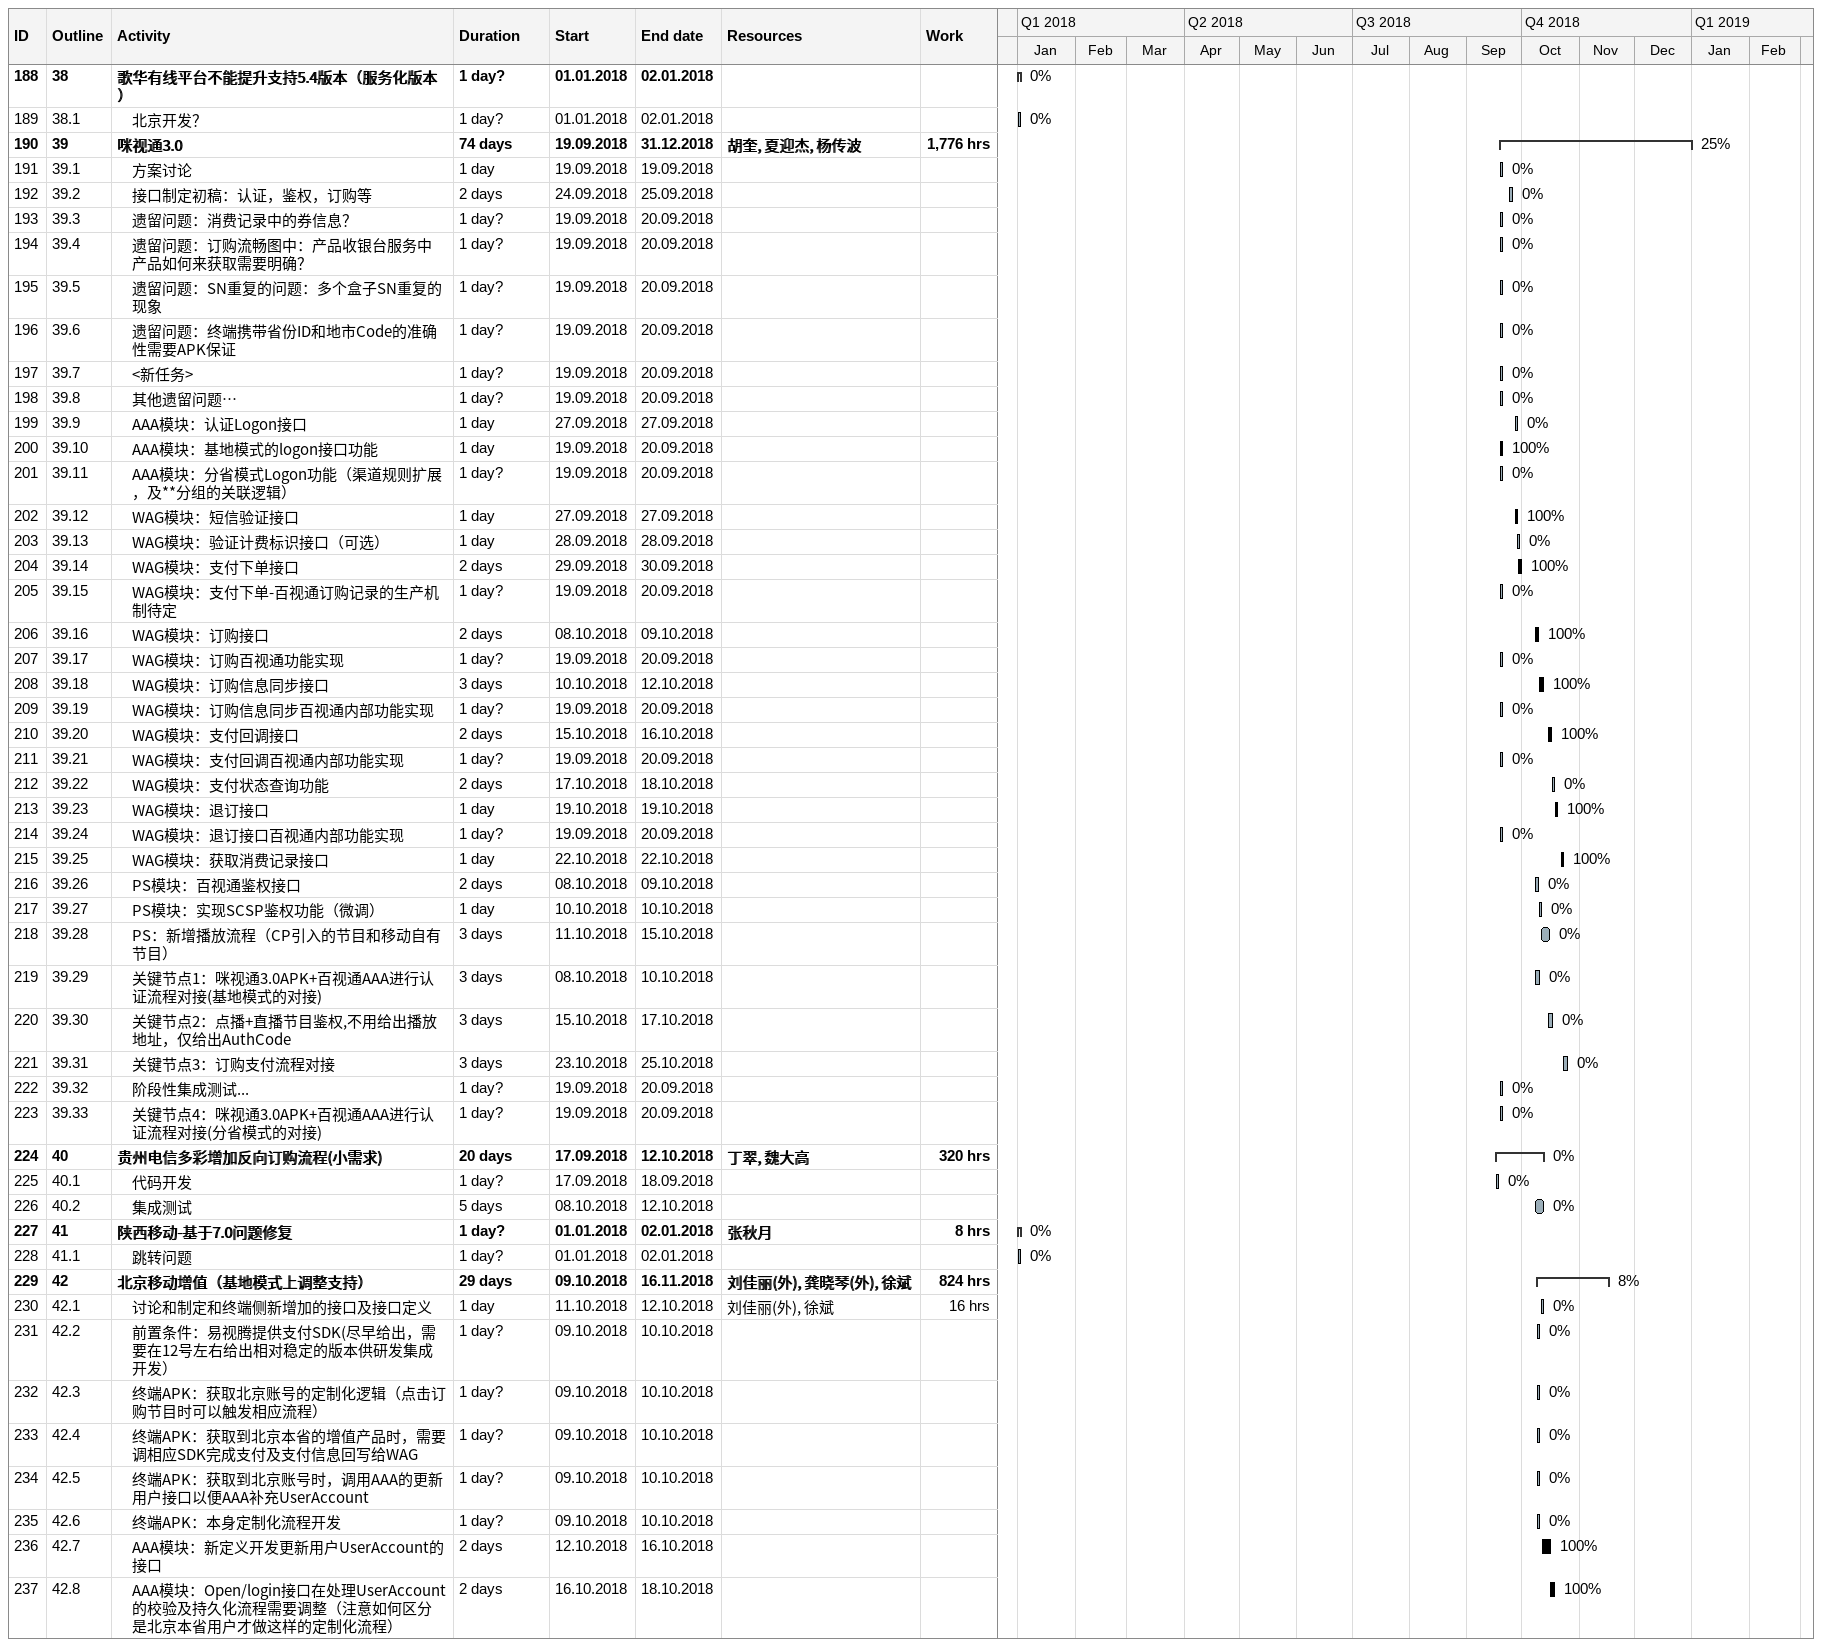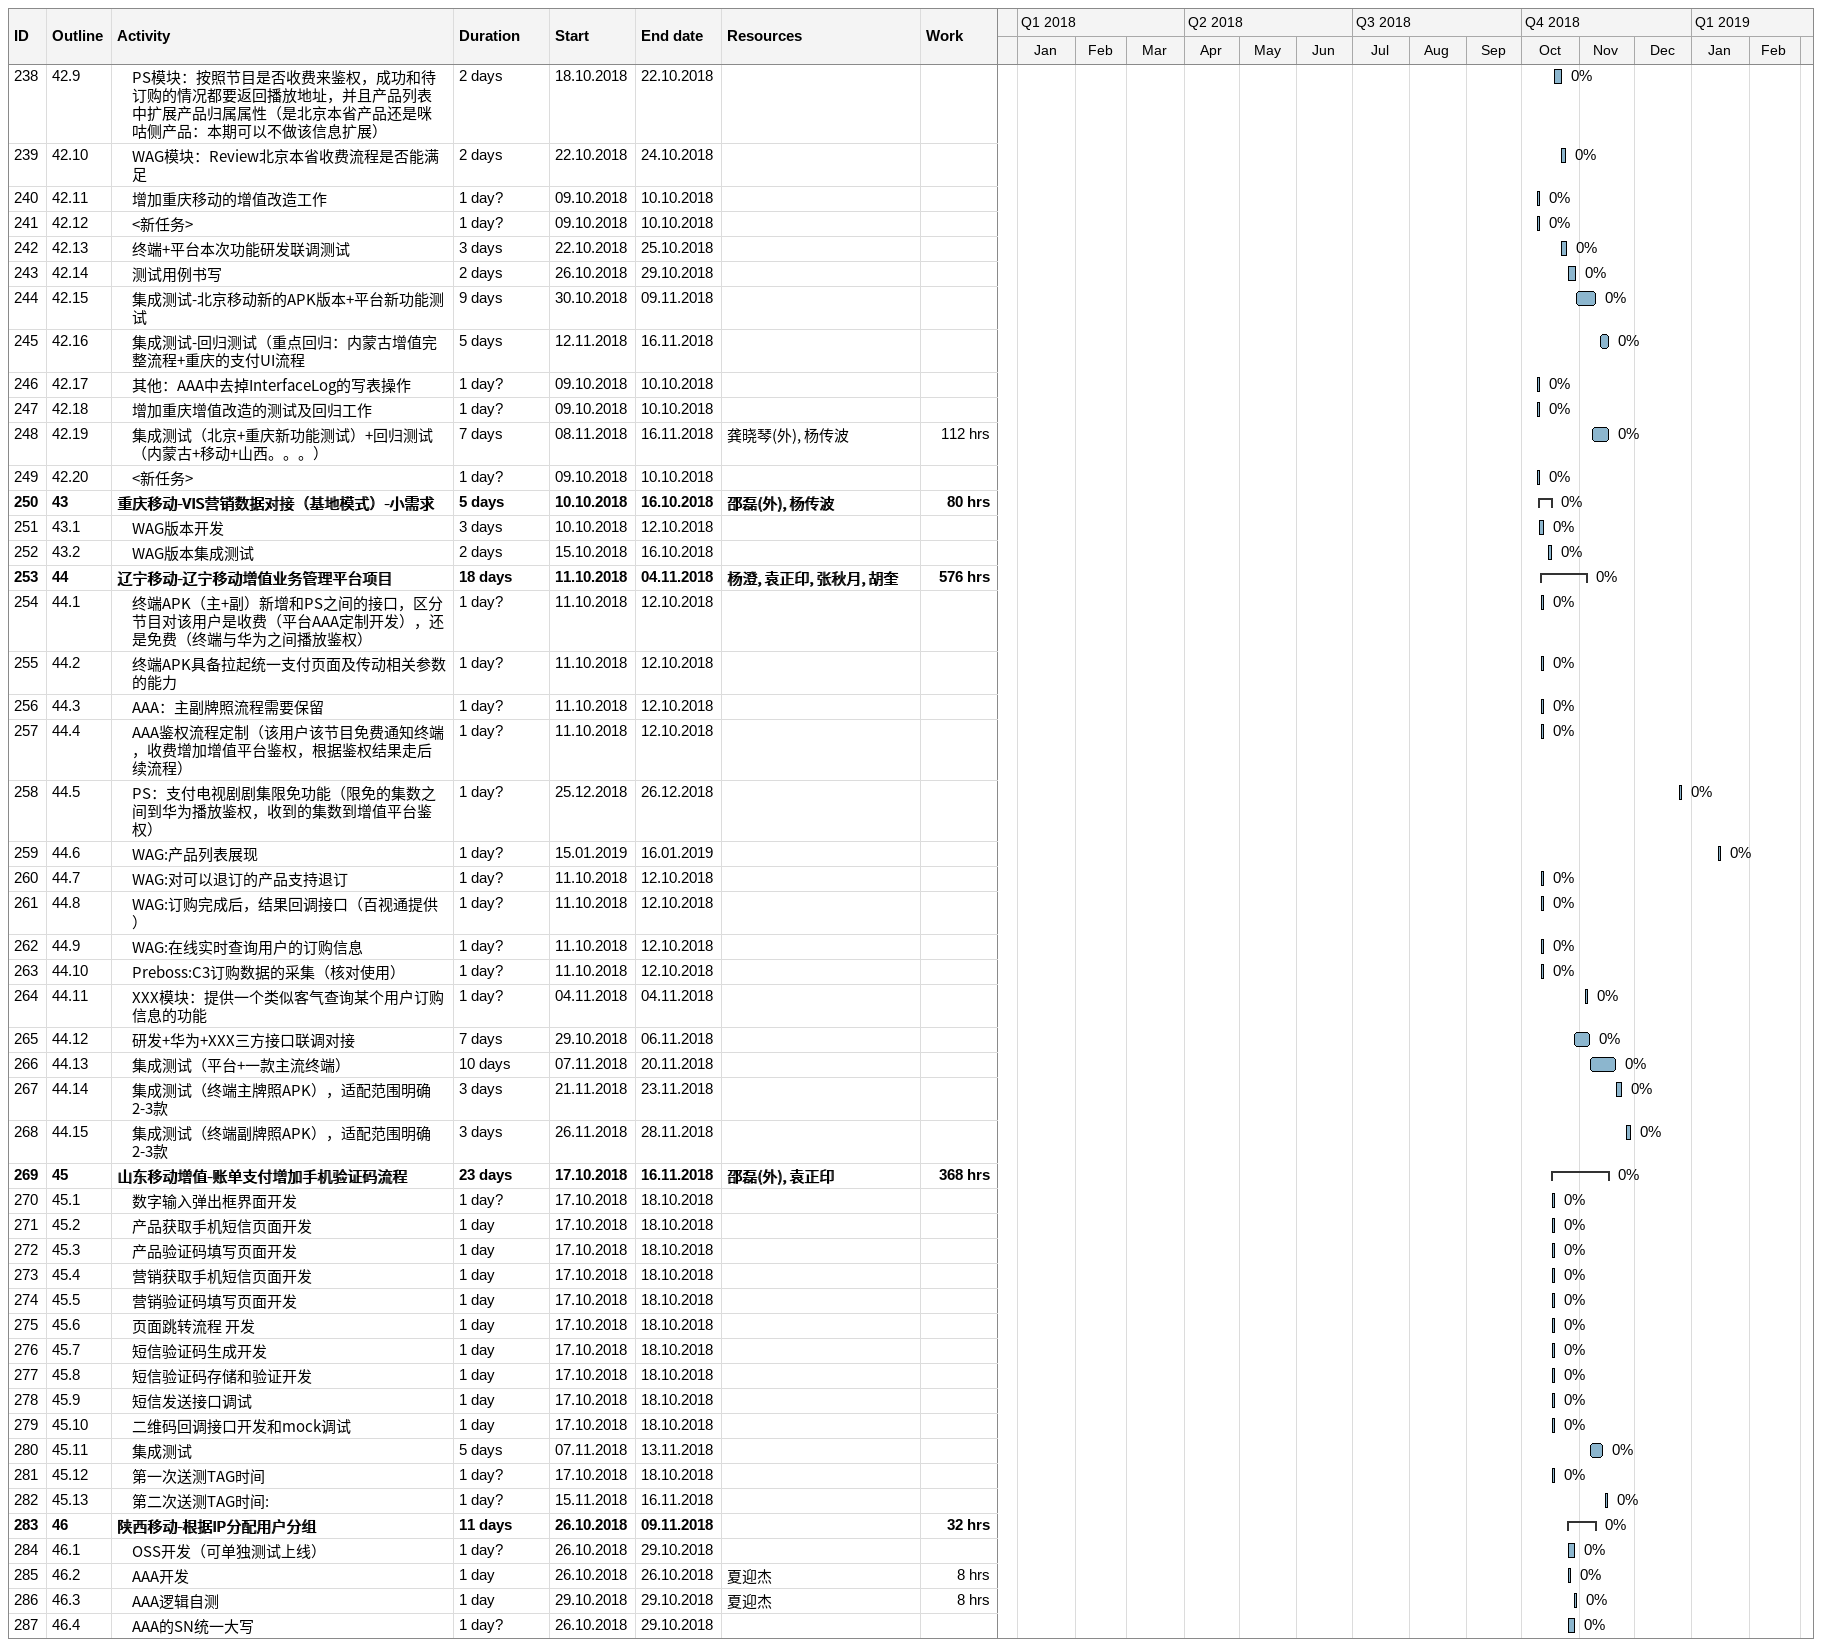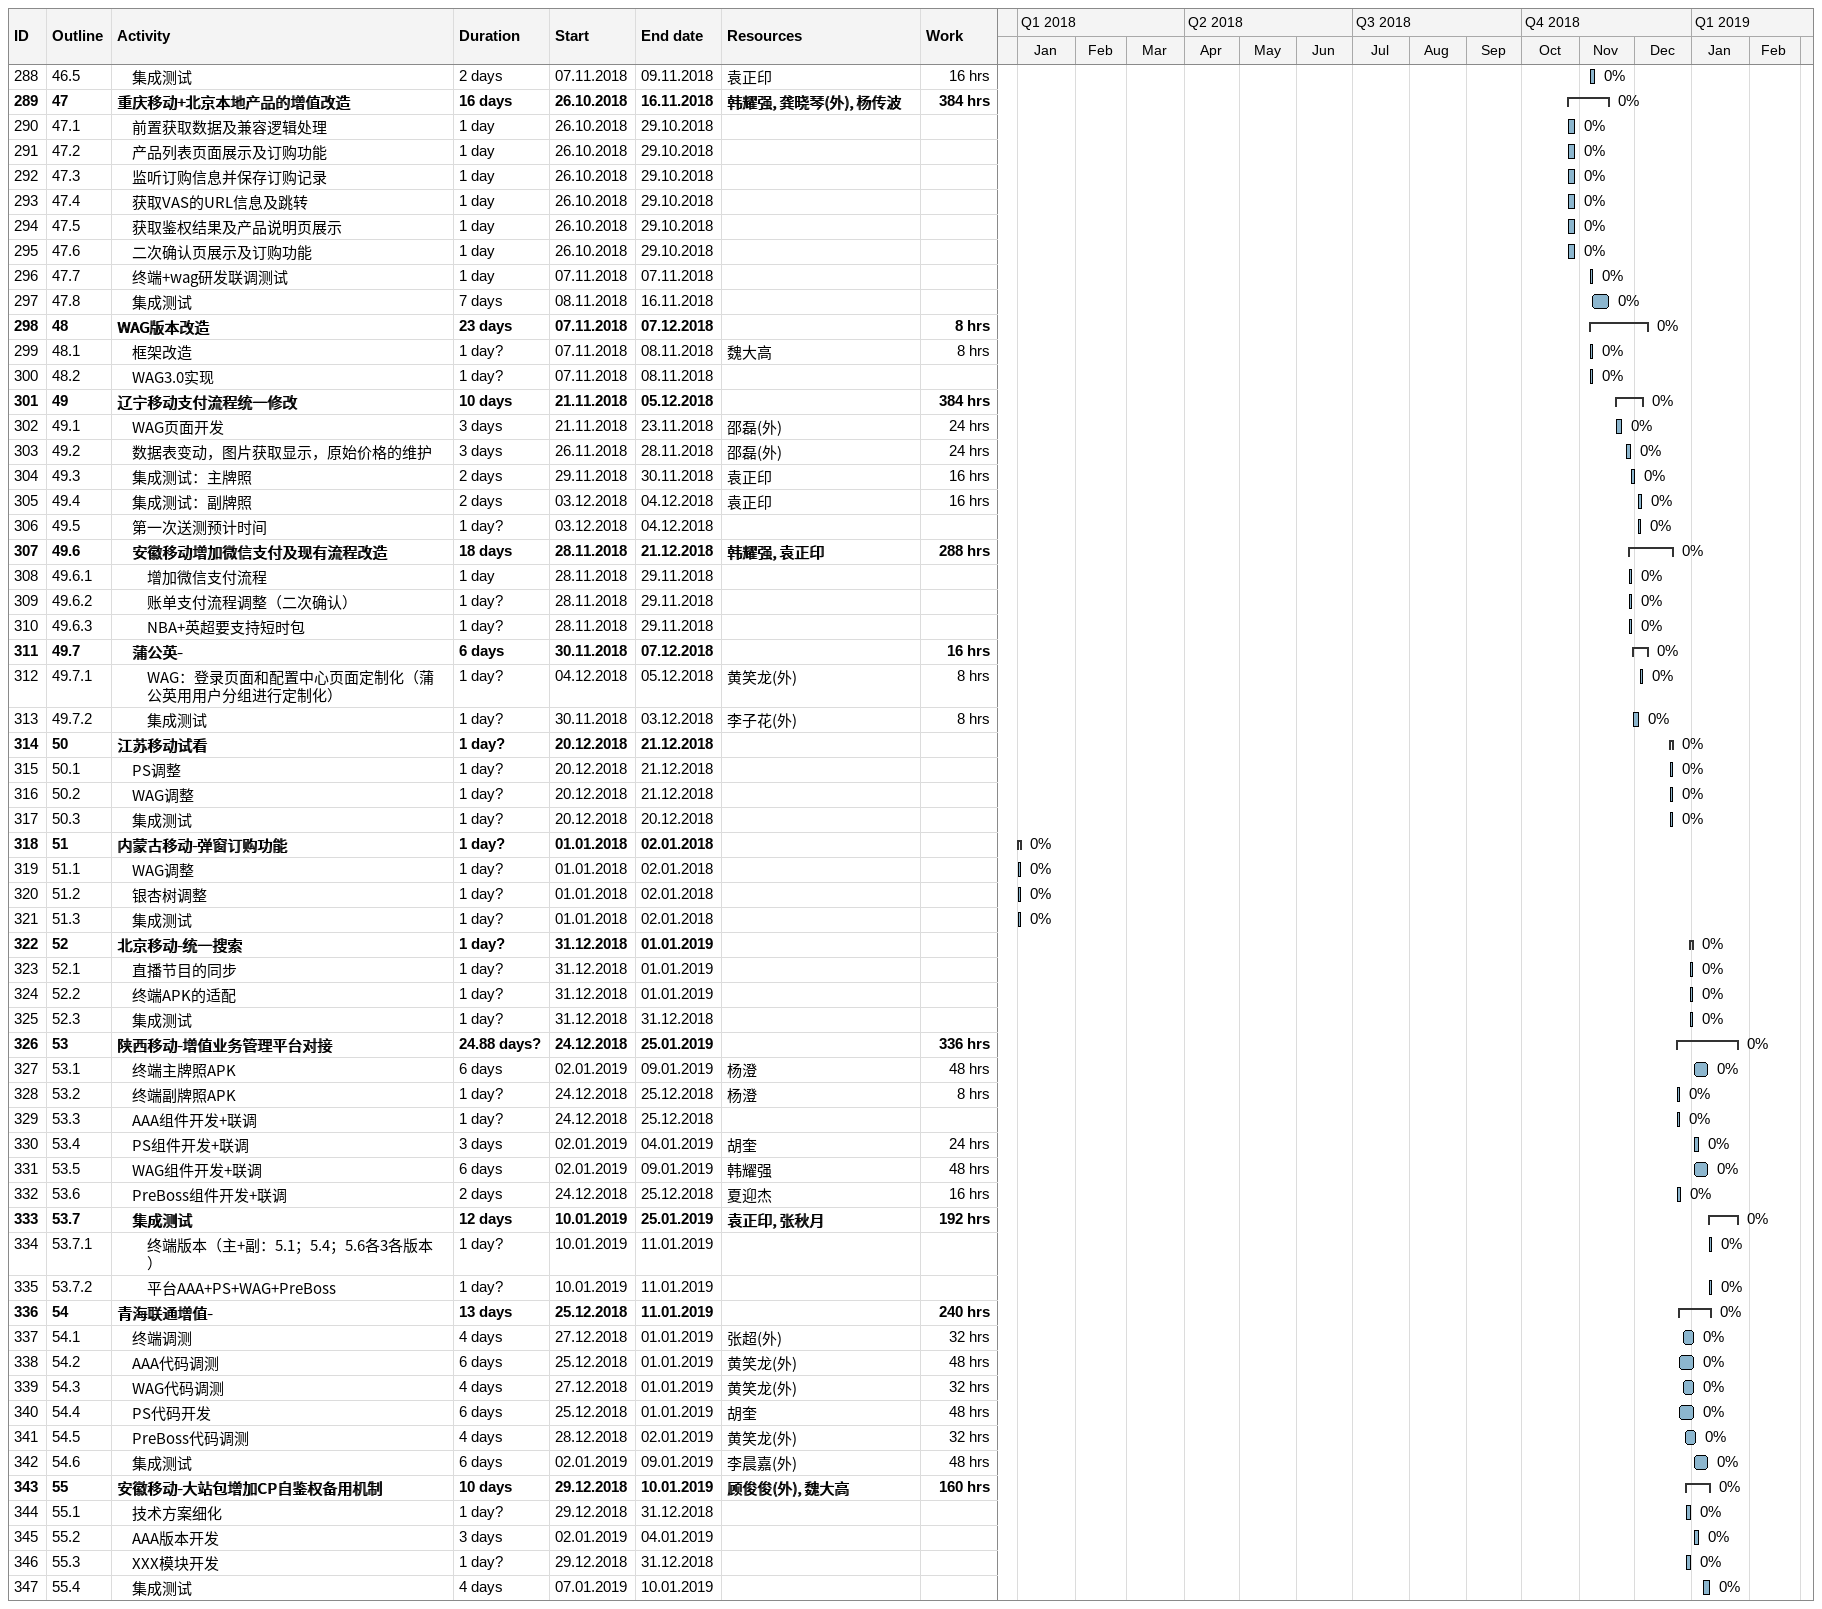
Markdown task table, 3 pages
| ID | WBS | Task | Duration | Start | Finish | Resources | % complete | Work (h) |
|---|---|---|---|---|---|---|---|---|
| 188 | 38 | **歌华有线平台不能提升支持5.4版本（服务化版本）** | 1d? | 2018-01-01 | 2018-01-02 |  | 0 |  |
| 189 | 38.1 | 北京开发？ | 1d? | 2018-01-01 | 2018-01-02 |  | 0 |  |
| 190 | 39 | **咪视通3.0** | 74d | 2018-09-19 | 2018-12-31 | 胡奎, 夏迎杰, 杨传波 | 25 | 1776 |
| 191 | 39.1 | 方案讨论 | 1d | 2018-09-19 | 2018-09-19 |  | 0 |  |
| 192 | 39.2 | 接口制定初稿：认证，鉴权，订购等 | 2d | 2018-09-24 | 2018-09-25 |  | 0 |  |
| 193 | 39.3 | 遗留问题：消费记录中的券信息？ | 1d? | 2018-09-19 | 2018-09-20 |  | 0 |  |
| 194 | 39.4 | 遗留问题：订购流畅图中：产品收银台服务中产品如何来获取需要明确？ | 1d? | 2018-09-19 | 2018-09-20 |  | 0 |  |
| 195 | 39.5 | 遗留问题：SN重复的问题：多个盒子SN重复的现象 | 1d? | 2018-09-19 | 2018-09-20 |  | 0 |  |
| 196 | 39.6 | 遗留问题：终端携带省份ID和地市Code的准确性需要APK保证 | 1d? | 2018-09-19 | 2018-09-20 |  | 0 |  |
| 197 | 39.7 | <新任务> | 1d? | 2018-09-19 | 2018-09-20 |  | 0 |  |
| 198 | 39.8 | 其他遗留问题… | 1d? | 2018-09-19 | 2018-09-20 |  | 0 |  |
| 199 | 39.9 | AAA模块：认证Logon接口 | 1d | 2018-09-27 | 2018-09-27 |  | 0 |  |
| 200 | 39.10 | AAA模块：基地模式的logon接口功能 | 1d | 2018-09-19 | 2018-09-20 |  | 100 |  |
| 201 | 39.11 | AAA模块：分省模式Logon功能（渠道规则扩展，及**分组的关联逻辑） | 1d? | 2018-09-19 | 2018-09-20 |  | 0 |  |
| 202 | 39.12 | WAG模块：短信验证接口 | 1d | 2018-09-27 | 2018-09-27 |  | 100 |  |
| 203 | 39.13 | WAG模块：验证计费标识接口（可选） | 1d | 2018-09-28 | 2018-09-28 |  | 0 |  |
| 204 | 39.14 | WAG模块：支付下单接口 | 2d | 2018-09-29 | 2018-09-30 |  | 100 |  |
| 205 | 39.15 | WAG模块：支付下单-百视通订购记录的生产机制待定 | 1d? | 2018-09-19 | 2018-09-20 |  | 0 |  |
| 206 | 39.16 | WAG模块：订购接口 | 2d | 2018-10-08 | 2018-10-09 |  | 100 |  |
| 207 | 39.17 | WAG模块：订购百视通功能实现 | 1d? | 2018-09-19 | 2018-09-20 |  | 0 |  |
| 208 | 39.18 | WAG模块：订购信息同步接口 | 3d | 2018-10-10 | 2018-10-12 |  | 100 |  |
| 209 | 39.19 | WAG模块：订购信息同步百视通内部功能实现 | 1d? | 2018-09-19 | 2018-09-20 |  | 0 |  |
| 210 | 39.20 | WAG模块：支付回调接口 | 2d | 2018-10-15 | 2018-10-16 |  | 100 |  |
| 211 | 39.21 | WAG模块：支付回调百视通内部功能实现 | 1d? | 2018-09-19 | 2018-09-20 |  | 0 |  |
| 212 | 39.22 | WAG模块：支付状态查询功能 | 2d | 2018-10-17 | 2018-10-18 |  | 0 |  |
| 213 | 39.23 | WAG模块：退订接口 | 1d | 2018-10-19 | 2018-10-19 |  | 100 |  |
| 214 | 39.24 | WAG模块：退订接口百视通内部功能实现 | 1d? | 2018-09-19 | 2018-09-20 |  | 0 |  |
| 215 | 39.25 | WAG模块：获取消费记录接口 | 1d | 2018-10-22 | 2018-10-22 |  | 100 |  |
| 216 | 39.26 | PS模块：百视通鉴权接口 | 2d | 2018-10-08 | 2018-10-09 |  | 0 |  |
| 217 | 39.27 | PS模块：实现SCSP鉴权功能（微调） | 1d | 2018-10-10 | 2018-10-10 |  | 0 |  |
| 218 | 39.28 | PS：新增播放流程（CP引入的节目和移动自有节目） | 3d | 2018-10-11 | 2018-10-15 |  | 0 |  |
| 219 | 39.29 | 关键节点1：咪视通3.0APK+百视通AAA进行认证流程对接(基地模式的对接) | 3d | 2018-10-08 | 2018-10-10 |  | 0 |  |
| 220 | 39.30 | 关键节点2：点播+直播节目鉴权,不用给出播放地址，仅给出AuthCode | 3d | 2018-10-15 | 2018-10-17 |  | 0 |  |
| 221 | 39.31 | 关键节点3：订购支付流程对接 | 3d | 2018-10-23 | 2018-10-25 |  | 0 |  |
| 222 | 39.32 | 阶段性集成测试... | 1d? | 2018-09-19 | 2018-09-20 |  | 0 |  |
| 223 | 39.33 | 关键节点4：咪视通3.0APK+百视通AAA进行认证流程对接(分省模式的对接) | 1d? | 2018-09-19 | 2018-09-20 |  | 0 |  |
| 224 | 40 | **贵州电信多彩增加反向订购流程(小需求)** | 20d | 2018-09-17 | 2018-10-12 | 丁翠, 魏大高 | 0 | 320 |
| 225 | 40.1 | 代码开发 | 1d? | 2018-09-17 | 2018-09-18 |  | 0 |  |
| 226 | 40.2 | 集成测试 | 5d | 2018-10-08 | 2018-10-12 |  | 0 |  |
| 227 | 41 | **陕西移动-基于7.0问题修复** | 1d? | 2018-01-01 | 2018-01-02 | 张秋月 | 0 | 8 |
| 228 | 41.1 | 跳转问题 | 1d? | 2018-01-01 | 2018-01-02 |  | 0 |  |
| 229 | 42 | **北京移动增值（基地模式上调整支持）** | 29d | 2018-10-09 | 2018-11-16 | 刘佳丽(外), 龚晓琴(外), 徐斌 | 8 | 824 |
| 230 | 42.1 | 讨论和制定和终端侧新增加的接口及接口定义 | 1d | 2018-10-11 | 2018-10-12 | 刘佳丽(外), 徐斌 | 0 | 16 |
| 231 | 42.2 | 前置条件：易视腾提供支付SDK(尽早给出，需要在12号左右给出相对稳定的版本供研发集成开发） | 1d? | 2018-10-09 | 2018-10-10 |  | 0 |  |
| 232 | 42.3 | 终端APK：获取北京账号的定制化逻辑（点击订购节目时可以触发相应流程） | 1d? | 2018-10-09 | 2018-10-10 |  | 0 |  |
| 233 | 42.4 | 终端APK：获取到北京本省的增值产品时，需要调相应SDK完成支付及支付信息回写给WAG | 1d? | 2018-10-09 | 2018-10-10 |  | 0 |  |
| 234 | 42.5 | 终端APK：获取到北京账号时，调用AAA的更新用户接口以便AAA补充UserAccount | 1d? | 2018-10-09 | 2018-10-10 |  | 0 |  |
| 235 | 42.6 | 终端APK：本身定制化流程开发 | 1d? | 2018-10-09 | 2018-10-10 |  | 0 |  |
| 236 | 42.7 | AAA模块：新定义开发更新用户UserAccount的接口 | 2d | 2018-10-12 | 2018-10-16 |  | 100 |  |
| 237 | 42.8 | AAA模块：Open/login接口在处理UserAccount的校验及持久化流程需要调整（注意如何区分是北京本省用户才做这样的定制化流程） | 2d | 2018-10-16 | 2018-10-18 |  | 100 |  |
| 238 | 42.9 | PS模块：按照节目是否收费来鉴权，成功和待订购的情况都要返回播放地址，并且产品列表中扩展产品归属属性（是北京本省产品还是咪咕侧产品：本期可以不做该信息扩展） | 2d | 2018-10-18 | 2018-10-22 |  | 0 |  |
| 239 | 42.10 | WAG模块：Review北京本省收费流程是否能满足 | 2d | 2018-10-22 | 2018-10-24 |  | 0 |  |
| 240 | 42.11 | 增加重庆移动的增值改造工作 | 1d? | 2018-10-09 | 2018-10-10 |  | 0 |  |
| 241 | 42.12 | <新任务> | 1d? | 2018-10-09 | 2018-10-10 |  | 0 |  |
| 242 | 42.13 | 终端+平台本次功能研发联调测试 | 3d | 2018-10-22 | 2018-10-25 |  | 0 |  |
| 243 | 42.14 | 测试用例书写 | 2d | 2018-10-26 | 2018-10-29 |  | 0 |  |
| 244 | 42.15 | 集成测试-北京移动新的APK版本+平台新功能测试 | 9d | 2018-10-30 | 2018-11-09 |  | 0 |  |
| 245 | 42.16 | 集成测试-回归测试（重点回归：内蒙古增值完整流程+重庆的支付UI流程 | 5d | 2018-11-12 | 2018-11-16 |  | 0 |  |
| 246 | 42.17 | 其他：AAA中去掉InterfaceLog的写表操作 | 1d? | 2018-10-09 | 2018-10-10 |  | 0 |  |
| 247 | 42.18 | 增加重庆增值改造的测试及回归工作 | 1d? | 2018-10-09 | 2018-10-10 |  | 0 |  |
| 248 | 42.19 | 集成测试（北京+重庆新功能测试）+回归测试（内蒙古+移动+山西。。。） | 7d | 2018-11-08 | 2018-11-16 | 龚晓琴(外), 杨传波 | 0 | 112 |
| 249 | 42.20 | <新任务> | 1d? | 2018-10-09 | 2018-10-10 |  | 0 |  |
| 250 | 43 | **重庆移动-VIS营销数据对接（基地模式）-小需求** | 5d | 2018-10-10 | 2018-10-16 | 邵磊(外), 杨传波 | 0 | 80 |
| 251 | 43.1 | WAG版本开发 | 3d | 2018-10-10 | 2018-10-12 |  | 0 |  |
| 252 | 43.2 | WAG版本集成测试 | 2d | 2018-10-15 | 2018-10-16 |  | 0 |  |
| 253 | 44 | **辽宁移动-辽宁移动增值业务管理平台项目** | 18d | 2018-10-11 | 2018-11-04 | 杨澄, 袁正印, 张秋月, 胡奎 | 0 | 576 |
| 254 | 44.1 | 终端APK（主+副）新增和PS之间的接口，区分节目对该用户是收费（平台AAA定制开发），还是免费（终端与华为之间播放鉴权） | 1d? | 2018-10-11 | 2018-10-12 |  | 0 |  |
| 255 | 44.2 | 终端APK具备拉起统一支付页面及传动相关参数的能力 | 1d? | 2018-10-11 | 2018-10-12 |  | 0 |  |
| 256 | 44.3 | AAA：主副牌照流程需要保留 | 1d? | 2018-10-11 | 2018-10-12 |  | 0 |  |
| 257 | 44.4 | AAA鉴权流程定制（该用户该节目免费通知终端，收费增加增值平台鉴权，根据鉴权结果走后续流程） | 1d? | 2018-10-11 | 2018-10-12 |  | 0 |  |
| 258 | 44.5 | PS：支付电视剧剧集限免功能（限免的集数之间到华为播放鉴权，收到的集数到增值平台鉴权） | 1d? | 2018-12-25 | 2018-12-26 |  | 0 |  |
| 259 | 44.6 | WAG:产品列表展现 | 1d? | 2019-01-15 | 2019-01-16 |  | 0 |  |
| 260 | 44.7 | WAG:对可以退订的产品支持退订 | 1d? | 2018-10-11 | 2018-10-12 |  | 0 |  |
| 261 | 44.8 | WAG:订购完成后，结果回调接口（百视通提供） | 1d? | 2018-10-11 | 2018-10-12 |  | 0 |  |
| 262 | 44.9 | WAG:在线实时查询用户的订购信息 | 1d? | 2018-10-11 | 2018-10-12 |  | 0 |  |
| 263 | 44.10 | Preboss:C3订购数据的采集（核对使用） | 1d? | 2018-10-11 | 2018-10-12 |  | 0 |  |
| 264 | 44.11 | XXX模块：提供一个类似客气查询某个用户订购信息的功能 | 1d? | 2018-11-04 | 2018-11-04 |  | 0 |  |
| 265 | 44.12 | 研发+华为+XXX三方接口联调对接 | 7d | 2018-10-29 | 2018-11-06 |  | 0 |  |
| 266 | 44.13 | 集成测试（平台+一款主流终端） | 10d | 2018-11-07 | 2018-11-20 |  | 0 |  |
| 267 | 44.14 | 集成测试（终端主牌照APK），适配范围明确2-3款 | 3d | 2018-11-21 | 2018-11-23 |  | 0 |  |
| 268 | 44.15 | 集成测试（终端副牌照APK），适配范围明确2-3款 | 3d | 2018-11-26 | 2018-11-28 |  | 0 |  |
| 269 | 45 | **山东移动增值-账单支付增加手机验证码流程** | 23d | 2018-10-17 | 2018-11-16 | 邵磊(外), 袁正印 | 0 | 368 |
| 270 | 45.1 | 数字输入弹出框界面开发 | 1d? | 2018-10-17 | 2018-10-18 |  | 0 |  |
| 271 | 45.2 | 产品获取手机短信页面开发 | 1d | 2018-10-17 | 2018-10-18 |  | 0 |  |
| 272 | 45.3 | 产品验证码填写页面开发 | 1d | 2018-10-17 | 2018-10-18 |  | 0 |  |
| 273 | 45.4 | 营销获取手机短信页面开发 | 1d | 2018-10-17 | 2018-10-18 |  | 0 |  |
| 274 | 45.5 | 营销验证码填写页面开发 | 1d | 2018-10-17 | 2018-10-18 |  | 0 |  |
| 275 | 45.6 | 页面跳转流程 开发 | 1d | 2018-10-17 | 2018-10-18 |  | 0 |  |
| 276 | 45.7 | 短信验证码生成开发 | 1d | 2018-10-17 | 2018-10-18 |  | 0 |  |
| 277 | 45.8 | 短信验证码存储和验证开发 | 1d | 2018-10-17 | 2018-10-18 |  | 0 |  |
| 278 | 45.9 | 短信发送接口调试 | 1d | 2018-10-17 | 2018-10-18 |  | 0 |  |
| 279 | 45.10 | 二维码回调接口开发和mock调试 | 1d | 2018-10-17 | 2018-10-18 |  | 0 |  |
| 280 | 45.11 | 集成测试 | 5d | 2018-11-07 | 2018-11-13 |  | 0 |  |
| 281 | 45.12 | 第一次送测TAG时间 | 1d? | 2018-10-17 | 2018-10-18 |  | 0 |  |
| 282 | 45.13 | 第二次送测TAG时间: | 1d? | 2018-11-15 | 2018-11-16 |  | 0 |  |
| 283 | 46 | **陕西移动-根据IP分配用户分组** | 11d | 2018-10-26 | 2018-11-09 |  | 0 | 32 |
| 284 | 46.1 | OSS开发（可单独测试上线） | 1d? | 2018-10-26 | 2018-10-29 |  | 0 |  |
| 285 | 46.2 | AAA开发 | 1d | 2018-10-26 | 2018-10-26 | 夏迎杰 | 0 | 8 |
| 286 | 46.3 | AAA逻辑自测 | 1d | 2018-10-29 | 2018-10-29 | 夏迎杰 | 0 | 8 |
| 287 | 46.4 | AAA的SN统一大写 | 1d? | 2018-10-26 | 2018-10-29 |  | 0 |  |
| 288 | 46.5 | 集成测试 | 2d | 2018-11-07 | 2018-11-09 | 袁正印 | 0 | 16 |
| 289 | 47 | **重庆移动+北京本地产品的增值改造** | 16d | 2018-10-26 | 2018-11-16 | 韩耀强, 龚晓琴(外), 杨传波 | 0 | 384 |
| 290 | 47.1 | 前置获取数据及兼容逻辑处理 | 1d | 2018-10-26 | 2018-10-29 |  | 0 |  |
| 291 | 47.2 | 产品列表页面展示及订购功能 | 1d | 2018-10-26 | 2018-10-29 |  | 0 |  |
| 292 | 47.3 | 监听订购信息并保存订购记录 | 1d | 2018-10-26 | 2018-10-29 |  | 0 |  |
| 293 | 47.4 | 获取VAS的URL信息及跳转 | 1d | 2018-10-26 | 2018-10-29 |  | 0 |  |
| 294 | 47.5 | 获取鉴权结果及产品说明页展示 | 1d | 2018-10-26 | 2018-10-29 |  | 0 |  |
| 295 | 47.6 | 二次确认页展示及订购功能 | 1d | 2018-10-26 | 2018-10-29 |  | 0 |  |
| 296 | 47.7 | 终端+wag研发联调测试 | 1d | 2018-11-07 | 2018-11-07 |  | 0 |  |
| 297 | 47.8 | 集成测试 | 7d | 2018-11-08 | 2018-11-16 |  | 0 |  |
| 298 | 48 | **WAG版本改造** | 23d | 2018-11-07 | 2018-12-07 |  | 0 | 8 |
| 299 | 48.1 | 框架改造 | 1d? | 2018-11-07 | 2018-11-08 | 魏大高 | 0 | 8 |
| 300 | 48.2 | WAG3.0实现 | 1d? | 2018-11-07 | 2018-11-08 |  | 0 |  |
| 301 | 49 | **辽宁移动支付流程统一修改** | 10d | 2018-11-21 | 2018-12-05 |  | 0 | 384 |
| 302 | 49.1 | WAG页面开发 | 3d | 2018-11-21 | 2018-11-23 | 邵磊(外) | 0 | 24 |
| 303 | 49.2 | 数据表变动，图片获取显示，原始价格的维护 | 3d | 2018-11-26 | 2018-11-28 | 邵磊(外) | 0 | 24 |
| 304 | 49.3 | 集成测试：主牌照 | 2d | 2018-11-29 | 2018-11-30 | 袁正印 | 0 | 16 |
| 305 | 49.4 | 集成测试：副牌照 | 2d | 2018-12-03 | 2018-12-04 | 袁正印 | 0 | 16 |
| 306 | 49.5 | 第一次送测预计时间 | 1d? | 2018-12-03 | 2018-12-04 |  | 0 |  |
| 307 | 49.6 | **安徽移动增加微信支付及现有流程改造** | 18d | 2018-11-28 | 2018-12-21 | 韩耀强, 袁正印 | 0 | 288 |
| 308 | 49.6.1 | 增加微信支付流程 | 1d | 2018-11-28 | 2018-11-29 |  | 0 |  |
| 309 | 49.6.2 | 账单支付流程调整（二次确认） | 1d? | 2018-11-28 | 2018-11-29 |  | 0 |  |
| 310 | 49.6.3 | NBA+英超要支持短时包 | 1d? | 2018-11-28 | 2018-11-29 |  | 0 |  |
| 311 | 49.7 | **蒲公英-** | 6d | 2018-11-30 | 2018-12-07 |  | 0 | 16 |
| 312 | 49.7.1 | WAG：登录页面和配置中心页面定制化（蒲公英用用户分组进行定制化） | 1d? | 2018-12-04 | 2018-12-05 | 黄笑龙(外) | 0 | 8 |
| 313 | 49.7.2 | 集成测试 | 1d? | 2018-11-30 | 2018-12-03 | 李子花(外) | 0 | 8 |
| 314 | 50 | **江苏移动试看** | 1d? | 2018-12-20 | 2018-12-21 |  | 0 |  |
| 315 | 50.1 | PS调整 | 1d? | 2018-12-20 | 2018-12-21 |  | 0 |  |
| 316 | 50.2 | WAG调整 | 1d? | 2018-12-20 | 2018-12-21 |  | 0 |  |
| 317 | 50.3 | 集成测试 | 1d? | 2018-12-20 | 2018-12-20 |  | 0 |  |
| 318 | 51 | **内蒙古移动-弹窗订购功能** | 1d? | 2018-01-01 | 2018-01-02 |  | 0 |  |
| 319 | 51.1 | WAG调整 | 1d? | 2018-01-01 | 2018-01-02 |  | 0 |  |
| 320 | 51.2 | 银杏树调整 | 1d? | 2018-01-01 | 2018-01-02 |  | 0 |  |
| 321 | 51.3 | 集成测试 | 1d? | 2018-01-01 | 2018-01-02 |  | 0 |  |
| 322 | 52 | **北京移动-统一搜索** | 1d? | 2018-12-31 | 2019-01-01 |  | 0 |  |
| 323 | 52.1 | 直播节目的同步 | 1d? | 2018-12-31 | 2019-01-01 |  | 0 |  |
| 324 | 52.2 | 终端APK的适配 | 1d? | 2018-12-31 | 2019-01-01 |  | 0 |  |
| 325 | 52.3 | 集成测试 | 1d? | 2018-12-31 | 2018-12-31 |  | 0 |  |
| 326 | 53 | **陕西移动-增值业务管理平台对接** | 24.88d? | 2018-12-24 | 2019-01-25 |  | 0 | 336 |
| 327 | 53.1 | 终端主牌照APK | 6d | 2019-01-02 | 2019-01-09 | 杨澄 | 0 | 48 |
| 328 | 53.2 | 终端副牌照APK | 1d? | 2018-12-24 | 2018-12-25 | 杨澄 | 0 | 8 |
| 329 | 53.3 | AAA组件开发+联调 | 1d? | 2018-12-24 | 2018-12-25 |  | 0 |  |
| 330 | 53.4 | PS组件开发+联调 | 3d | 2019-01-02 | 2019-01-04 | 胡奎 | 0 | 24 |
| 331 | 53.5 | WAG组件开发+联调 | 6d | 2019-01-02 | 2019-01-09 | 韩耀强 | 0 | 48 |
| 332 | 53.6 | PreBoss组件开发+联调 | 2d | 2018-12-24 | 2018-12-25 | 夏迎杰 | 0 | 16 |
| 333 | 53.7 | **集成测试** | 12d | 2019-01-10 | 2019-01-25 | 袁正印, 张秋月 | 0 | 192 |
| 334 | 53.7.1 | 终端版本（主+副：5.1；5.4；5.6各3各版本） | 1d? | 2019-01-10 | 2019-01-11 |  | 0 |  |
| 335 | 53.7.2 | 平台AAA+PS+WAG+PreBoss | 1d? | 2019-01-10 | 2019-01-11 |  | 0 |  |
| 336 | 54 | **青海联通增值-** | 13d | 2018-12-25 | 2019-01-11 |  | 0 | 240 |
| 337 | 54.1 | 终端调测 | 4d | 2018-12-27 | 2019-01-01 | 张超(外) | 0 | 32 |
| 338 | 54.2 | AAA代码调测 | 6d | 2018-12-25 | 2019-01-01 | 黄笑龙(外) | 0 | 48 |
| 339 | 54.3 | WAG代码调测 | 4d | 2018-12-27 | 2019-01-01 | 黄笑龙(外) | 0 | 32 |
| 340 | 54.4 | PS代码开发 | 6d | 2018-12-25 | 2019-01-01 | 胡奎 | 0 | 48 |
| 341 | 54.5 | PreBoss代码调测 | 4d | 2018-12-28 | 2019-01-02 | 黄笑龙(外) | 0 | 32 |
| 342 | 54.6 | 集成测试 | 6d | 2019-01-02 | 2019-01-09 | 李晨嘉(外) | 0 | 48 |
| 343 | 55 | **安徽移动-大站包增加CP自鉴权备用机制** | 10d | 2018-12-29 | 2019-01-10 | 顾俊俊(外), 魏大高 | 0 | 160 |
| 344 | 55.1 | 技术方案细化 | 1d? | 2018-12-29 | 2018-12-31 |  | 0 |  |
| 345 | 55.2 | AAA版本开发 | 3d | 2019-01-02 | 2019-01-04 |  | 0 |  |
| 346 | 55.3 | XXX模块开发 | 1d? | 2018-12-29 | 2018-12-31 |  | 0 |  |
| 347 | 55.4 | 集成测试 | 4d | 2019-01-07 | 2019-01-10 |  | 0 |  |
